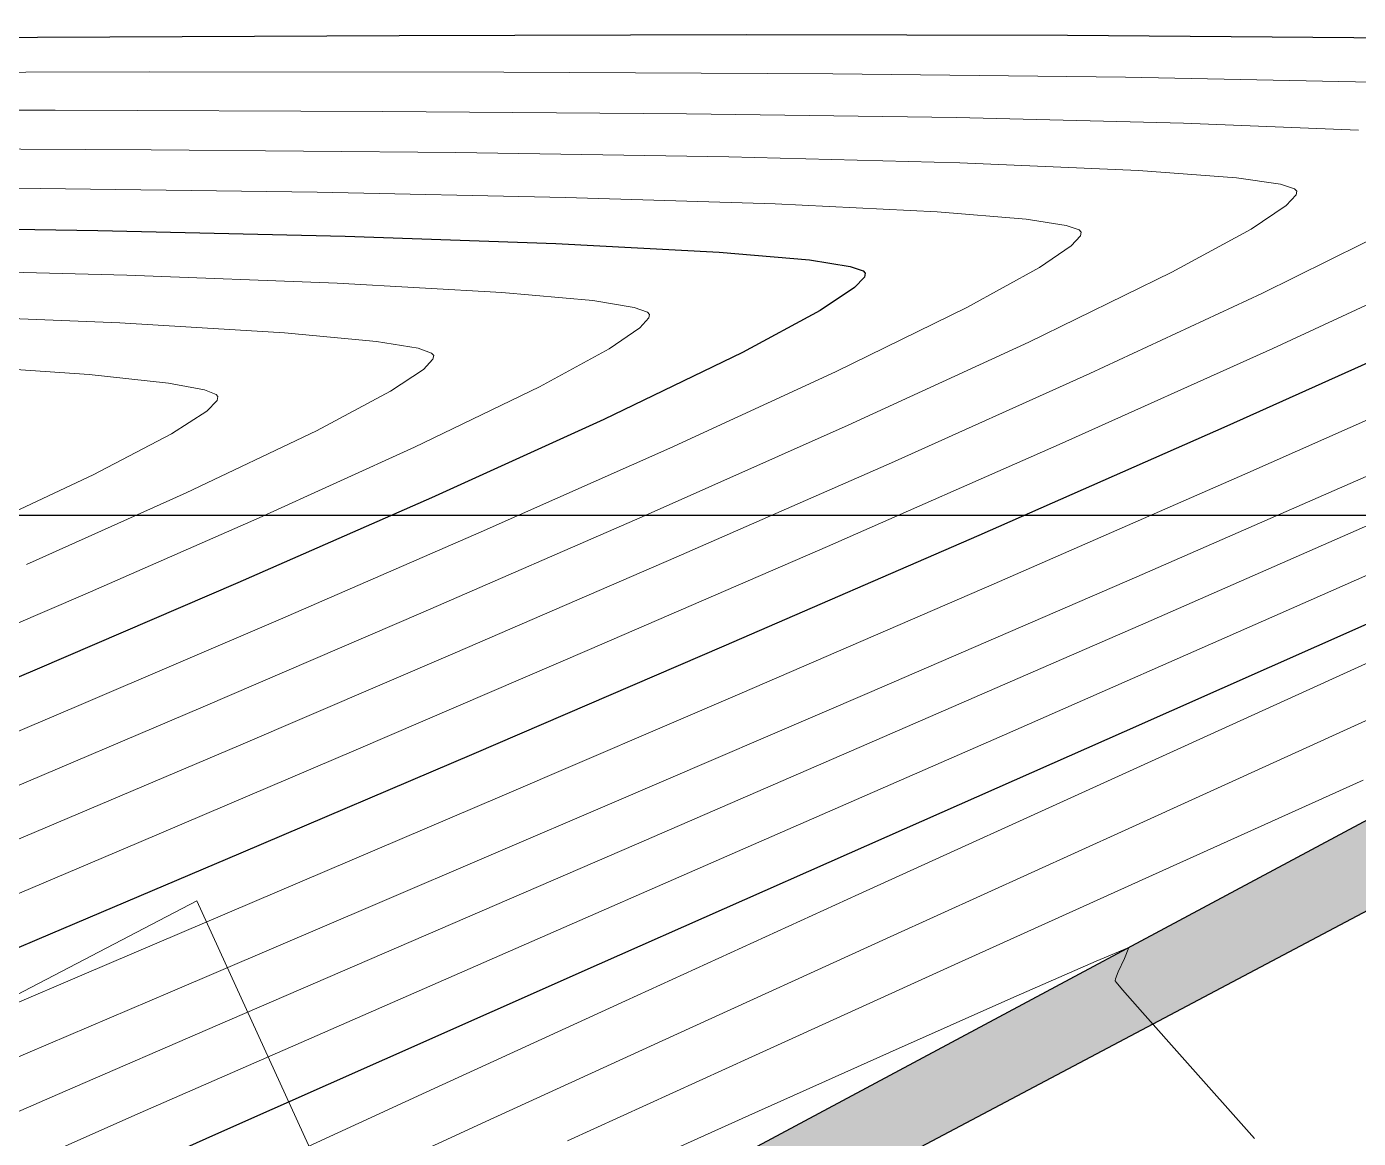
# Model space of a CAD drawing. Header units: millimetres. Extents: x 736950 to 740938, y 8500595 to 8502163.
# Drawn here: x 737787.69 to 737799.27, y 8501294.58 to 8501304.25 of the extents above; entities that cross this region are included whole.
import ezdxf

# ---------------------------------------------------------------- set-up
doc = ezdxf.new("R2010")
doc.units = ezdxf.units.MM
for name, color, linetype, lineweight in [('CONT-MJR', 80, 'Continuous', 30), ('CONT-MNR', 96, 'Continuous', 15), ('MURO PIEDRA', 252, 'Continuous', 30), ('pista', 251, 'Continuous', 5)]:
    doc.layers.add(name, color=color, linetype=linetype, lineweight=lineweight)
doc.layers.add('Cuadricula Coordenadas', color=5, linetype='Continuous')

msp = doc.modelspace()

# ---------------------------------------------------------------- hatches: boundary and pattern name
at = {"layer": 'pista'}
h = msp.add_hatch(dxfattribs=at)
h.set_pattern_fill('HONEY', color=256, scale=3, angle=9.94991650582834, style=0)
h.set_pattern_definition([(9.94991650582834, (1479841.21072825, -18.49207214638591), (0.4979252195647159, 0.4170677100899267), [0.375, -0.75]), (129.9499165058283, (1479841.21072825, -18.49207214638591), (-0.6101538418184378, 0.222682034283025), [0.3749999999999999, -0.7499999999999998]), (69.94991650582834, (1479841.21072825, -18.49207214638591), (-0.112228622253722, 0.6397497443729518), [-0.75, 0.375])])
h.paths.add_polyline_path([(737744.7999806425, 8501250.923935566), (737743.4751223363, 8501250.754223157), (737756.465848178, 8501242.026572531), (737763.5739612179, 8501242.006896213), (737770.002546867, 8501243.455222024), (737769.8468594846, 8501244.342704736), (737763.4750639071, 8501242.907173423), (737756.7405500773, 8501242.925815564)])
h.paths.add_polyline_path([(737794.2809870465, 8501256.017245878), (737809.7820272583, 8501263.709828075), (737823.391616501, 8501273.483615467), (737837.0791595323, 8501280.557800073), (737851.5530432165, 8501285.77819753), (737870.8510758049, 8501293.050216693, -0.9976846880626209), (737871.0089264096, 8501292.63424804), (737865.2748787645, 8501289.581801567, 0.7845063948290762), (737866.1540430214, 8501286.121818589), (737883.2588851704, 8501291.348365877), (737897.4188924351, 8501296.516943583), (737903.2981396064, 8501301.44146652, -0.5512150924587264), (737904.1219025984, 8501301.177325813), (737906.855912117, 8501297.98174819, 0.5618964424650519), (737910.2738656431, 8501298.536066804), (737914.22079628, 8501308.558674501), (737925.6412323939, 8501300.72656757, 0.340189525830376), (737928.7023693406, 8501300.894137181), (737936.9171069289, 8501306.117412793, -0.358727273887905), (737938.1716059428, 8501305.962964654), (737943.1732157968, 8501301.051021611, 0.3417074120720416), (737946.0555081918, 8501300.709858142), (737955.8779356404, 8501307.072689936), (737971.8320576148, 8501314.464803053), (737988.5677626224, 8501323.411181662), (738023.1375471824, 8501336.282937778), (738044.4246208373, 8501357.728329657), (738061.4456776979, 8501362.208386911), (738078.9085143938, 8501363.070318012), (738112.0997810266, 8501372.051506756), (738118.6561313582, 8501373.365123207), (738128.3493353954, 8501376.976906104), (738155.2251721952, 8501366.826195797), (738176.6167526407, 8501363.543890122), (738193.8053773039, 8501353.328603027), (738204.7313956148, 8501340.877429372), (738207.705198212, 8501335.751671141), (738214.35685511, 8501331.742925933), (738229.9282901662, 8501313.374534177), (738233.5603594936, 8501308.186787868), (738234.53883727, 8501308.358438132), (738230.6417003467, 8501313.924784988), (738214.9478837823, 8501332.43754055), (738208.3676942562, 8501336.403214611), (738205.4657963786, 8501341.405035153), (738194.387784551, 8501354.029418997), (738176.9261677533, 8501364.406946706), (738155.4549153853, 8501367.70147717), (738128.3514754312, 8501377.93815071), (738118.4090486554, 8501374.233504975), (738111.8936108743, 8501372.928085677), (738078.7671659255, 8501363.964436961), (738061.3074614278, 8501363.102660457), (738043.958527311, 8501358.536303693), (738022.6381405202, 8501337.057350922), (737988.196920163, 8501324.233464561), (737971.4304040315, 8501315.270615296), (737955.4419368334, 8501307.862588815), (737945.5806043665, 8501301.47455489, -0.3391433520832071), (737943.8038299843, 8501301.693147572), (737938.8116631231, 8501306.59581691, 0.3560082385246841), (737936.4342009705, 8501306.876887502), (737928.158540546, 8501301.61487459, -0.3502196171718997), (737926.1502499409, 8501301.468794718), (737914.5128481541, 8501309.44969617, 0.4302069892023044), (737913.4330382891, 8501309.014522241), (737909.4507249827, 8501298.90206584, -0.5704007069138802), (737907.5397775185, 8501298.566836312), (737904.9064502402, 8501301.644734057, 0.4931454261128044), (737902.7202336333, 8501302.131411942), (737896.9620044216, 8501297.308254998), (737882.9728831241, 8501292.20205278), (737866.0373022418, 8501287.027224885, -0.7384715771871906), (737865.6977918843, 8501288.787355538), (737871.5108758068, 8501291.881875956, 0.9119586051647783), (737870.5337161538, 8501293.892406015), (737851.2416702455, 8501286.62264278), (737836.7183275839, 8501281.384406622), (737822.9200107896, 8501274.252970394), (737809.3164408724, 8501264.483505804), (737793.8201376351, 8501256.79327439), (737778.9884914039, 8501246.402265295), (737769.846859484, 8501244.34270474), (737770.0025468671, 8501243.455222024), (737779.3594973255, 8501245.563292695)])
h.paths.add_polyline_path([(738260.5182952256, 8501271.251537092), (738234.538837269, 8501308.358438132), (738233.56035949, 8501308.186787868), (738259.6897886079, 8501270.86568047), (738269.3749442189, 8501234.589470252), (738274.5057655985, 8501215.583008338), (738279.7983711922, 8501189.602392923), (738280.7089290785, 8501189.641305126), (738275.382018582, 8501215.790318219), (738270.2441657205, 8501234.822827347)])
h = msp.add_hatch(dxfattribs=at)
h.set_pattern_fill('AR-CONC', color=256, scale=0.1, angle=9.94991650582834, style=0)
h.set_pattern_definition([(59.94991650582833, (1479841.21072825, -18.49207214638591), (0.7173147616177996, 0.06212513786334364), [0.07500000000000001, -0.8250000000000001]), (4.949916505828331, (1479841.21072825, -18.49207214638591), (-0.2666336227691331, 0.7169040729334506), [0.06, -0.66]), (110.4013165058283, (1479841.270504478, -18.48689504899085), (0.4506817424667108, 0.7790288530571421), [0.06374018999999999, -0.7011421119999998]), (56.13411650582835, (1479841.176170796, -18.29508031532168), (1.07978843215245, 0.02137619624183779), [0.1124999999999999, -1.237499999999998]), (106.5855165058283, (1479841.266153166, -18.29329902119935), (0.752289432321798, 1.120964142855684), [0.09561028799999993, -1.051712999999999]), (1.134116505828333, (1479841.176170796, -18.29508031532168), (0.7522885572049924, 1.12096473051034), [0.09000000000000001, -0.9900000000000001]), (30.94991650582834, (1479841.283306076, -18.32704954408109), (0.6574964912282043, -0.293425227292985), [0.07500000000000001, -0.8250000000000001]), (335.9499165058284, (1479841.283306076, -18.32704954408109), (0.1143589702920628, 0.7562849757157031), [0.06, -0.66]), (81.40131650582836, (1479841.338097435, -18.35150168277323), (0.7718558160208798, 0.4628591428967336), [0.06374019000000002, -0.701142112]), (47.44991650582834, (1479841.21072825, -18.49207214638591), (-0.04554285905854174, 0.3299879209740469), [0, -0.652, 0, -0.67, 0, -0.6625000000000001]), (17.44991650582834, (1479841.21072825, -18.49207214638591), (0.1909634295804004, 0.4339344980096552), [0, -0.3819999999999997, 0, -0.6369999999999993, 0, -0.2524999999999997]), (337.4499165058283, (1479840.991082356, -18.53060370869935), (0.5296904964497462, 0.07002209344786473), [0, -0.25, 0, -0.7799999999999999, 0, -1.035]), (327.4499165058284, (1479840.892586439, -18.5478824339807), (0.557117696670718, 0.1993664657265957), [0, -0.325, 0, -0.518, 0, -0.735])])
h.paths.add_polyline_path([(737782.5678553759, 8501269.745840656), (737780.8543125066, 8501271.613858812), (737780.5330372917, 8501271.09555076), (737782.606291577, 8501268.803305427), (737783.1693790738, 8501269.054376086), (737797.8548099722, 8501277.26939229), (737797.5964829637, 8501277.931718605)])
h.paths.add_polyline_path([(737815.5553798168, 8501306.025338823), (737790.9109348458, 8501292.828602556), (737791.1826530054, 8501292.234478343), (737815.0279814235, 8501304.864754947), (737821.8454613093, 8501291.310866907), (737797.5964829631, 8501277.931718607), (737797.8548099734, 8501277.269392287), (737823.0063921954, 8501290.897239685)])

# ---------------------------------------------------------------- linework, layer by layer
at = {"layer": 'CONT-MJR'}
for points, elevation in [([(737784.5917852506, 8501304.136345152), (737787.7819200456, 8501304.159077082)], 3635), ([(737790.9293967767, 8501304.174944596), (737793.946145373, 8501304.181557637)], 3635), ([(737793.946145373, 8501304.181557637), (737796.744095764, 8501304.17652615)], 3635), ([(737788.307734997, 8501302.476848908), (737790.4597537852, 8501302.42657261)], 3630), ([(737794.499008254, 8501302.220103363), (737794.8526836662, 8501302.163988015)], 3630), ([(737794.8526836662, 8501302.163988015), (737794.9659104195, 8501302.124372527)], 3630), ([(737794.9659104195, 8501302.124372527), (737794.9836546805, 8501302.103914818)], 3630), ([(737794.9836546805, 8501302.103914818), (737794.9770544964, 8501302.071132692)], 3630), ([(737794.9770544964, 8501302.071132692), (737794.8907041511, 8501301.97907056)], 3630), ([(737794.8907041511, 8501301.97907056), (737794.592095295, 8501301.780016912)], 3630), ([(737800.1228773389, 8501301.66916953), (737798.1291324185, 8501300.772414366)], 3635), ([(737793.9169444238, 8501301.415615046), (737792.7105676929, 8501300.832715811)], 3630), ([(737791.2087499682, 8501300.149364045), (737789.5264213054, 8501299.40959503)], 3630), ([(737799.7577308917, 8501299.233102929), (737797.2366036895, 8501298.113930153)], 3640), ([(737797.2366036895, 8501298.113930153), (737794.8435275129, 8501297.053469349)], 3640), ([(737789.5514557075, 8501297.057714678), (737787.7773185774, 8501296.303030385)], 3635), ([(737794.8435275129, 8501297.053469349), (737792.668347328, 8501296.09020329)], 3640), ([(737790.8009080989, 8501295.262614759), (737789.3310547912, 8501294.60918653)], 3640), ([(737789.3310547912, 8501294.60918653), (737788.34863237, 8501294.168401377)], 3640)]:
    msp.add_lwpolyline(points, dxfattribs=dict(at, elevation=elevation))
at = {"layer": 'CONT-MJR', "extrusion": (0.005041280381419183, -0.9999872926653198, 0), "elevation": -8497476.73508928}
msp.add_lwpolyline([(780635.8644774104, 3635.00000000001), (780639.0119941382, 3635.00000000001)], dxfattribs=at)
at = {"layer": 'CONT-MJR', "extrusion": (-0.007653505402252292, -0.9999707114986207, 0), "elevation": -8506701.917433755}
msp.add_lwpolyline([(672710.3576935746, 3635.000000000003), (672712.8488486508, 3635.000000000003)], dxfattribs=at)
at = {"layer": 'CONT-MJR', "extrusion": (-0.01692900179691392, -0.9998566941808011, 0), "elevation": -8512576.075681629}
msp.add_lwpolyline([(593774.9108963233, 3635), (593777.0073405234, 3635)], dxfattribs=at)
at = {"layer": 'CONT-MJR', "extrusion": (-0.01557430252193803, -0.9998787131952331, 0), "elevation": -8511761.919336956}
msp.add_lwpolyline([(605294.5815896473, 3630.000000000013), (605296.9671436114, 3630.000000000013)], dxfattribs=at)
at = {"layer": 'CONT-MJR', "extrusion": (-0.0343374539077369, -0.9994102957540182, 0), "elevation": -8521623.018340651}
msp.add_lwpolyline([(445442.301358855, 3630), (445444.1336265057, 3630)], dxfattribs=at)
at = {"layer": 'CONT-MJR', "extrusion": (-0.05269045598808218, -0.998610893114915, 0), "elevation": -8528367.758245833}
msp.add_lwpolyline([(288829.9205561725, 3630.00000000001), (288831.3453050307, 3630.00000000001)], dxfattribs=at)
at = {"layer": 'CONT-MJR', "extrusion": (0.08687692943282677, 0.9962190517814462, 0), "elevation": 8533256.55724515}
msp.add_lwpolyline([(3562.8851295067, 3630.000000000003), (3562.096851483453, 3630.000000000003)], dxfattribs=at)
at = {"layer": 'CONT-MJR', "extrusion": (0.4749676552498024, -0.8800032536681355, 0), "elevation": -7130744.659366113}
msp.add_lwpolyline([(4687105.014608224, 3630.000000000006), (4687104.247394159, 3630.000000000006)], dxfattribs=at)
at = {"layer": 'CONT-MJR', "extrusion": (0.4141582051863887, -0.91020491158683, 0), "elevation": -7432362.868006821}
msp.add_lwpolyline([(4192426.043518804, 3630), (4192424.393541195, 3630)], dxfattribs=at)
at = {"layer": 'CONT-MJR', "extrusion": (0.4031274218807873, -0.9151438584876969, 0), "elevation": -7482486.533366098}
msp.add_lwpolyline([(4102298.889695794, 3635), (4102296.53137162, 3635)], dxfattribs=at)
at = {"layer": 'CONT-MJR', "extrusion": (0.3983499989680872, -0.9172334917141465, 0), "elevation": -7503775.895317964}
msp.add_lwpolyline([(4063223.949790846, 3635.000000000013), (4063221.531131249, 3635.000000000013)], dxfattribs=at)
at = {"layer": 'CONT-MJR', "extrusion": (0.3952716171151223, -0.918564286646937, 0), "elevation": -7517362.768547539}
msp.add_lwpolyline([(4038029.475243231, 3630.000000000003), (4038027.57237201, 3630.000000000003)], dxfattribs=at)
at = {"layer": 'CONT-MJR', "extrusion": (0.395027979228861, -0.9186690892951404, 0), "elevation": -7518431.304803264}
msp.add_lwpolyline([(4036039.223441416, 3635), (4036036.856371428, 3635)], dxfattribs=at)
at = {"layer": 'CONT-MJR', "extrusion": (0.3905022160789324, -0.920601987417713, 0), "elevation": -7538204.677169732}
msp.add_lwpolyline([(3998984.86047118, 3630.000000000009), (3998983.015417189, 3630.000000000009)], dxfattribs=at)
at = {"layer": 'CONT-MJR', "extrusion": (0.3927641182126707, -0.919639248534241, 0), "elevation": -7528349.175119061}
msp.add_lwpolyline([(4017506.874731956, 3635.00000000001), (4017504.67121442, 3635.00000000001)], dxfattribs=at)
at = {"layer": 'CONT-MJR', "extrusion": (0.3912649720998714, -0.9202780675468077, 0), "elevation": -7534886.019287442}
msp.add_lwpolyline([(4005229.370788318, 3635), (4005227.830338929, 3635)], dxfattribs=at)
at = {"layer": 'CONT-MJR', "extrusion": (0.4051634271339127, -0.9142442766094315, 0), "elevation": -7473334.688208625}
msp.add_lwpolyline([(4118936.983347845, 3640.000000000013), (4118934.940743614, 3640.000000000013)], dxfattribs=at)
at = {"layer": 'CONT-MNR', "extrusion": (0.00206088463031967, -0.9999978763750155, 0), "elevation": -8499765.30523232}
msp.add_lwpolyline([(755304.1716500676, 3634.000000000013), (755307.3928462894, 3634.000000000013)], dxfattribs=at)
at = {"layer": 'CONT-MNR', "extrusion": (-0.00098491035287826, -0.9999995149756807, 0), "elevation": -8502026.388757559}
msp.add_lwpolyline([(729415.3731512241, 3634.00000000001), (729418.4593855662, 3634.00000000001)], dxfattribs=at)
at = {"layer": 'CONT-MNR', "extrusion": (-0.005047163651803965, -0.9999872629884202, 0), "elevation": -8504919.328224609}
msp.add_lwpolyline([(694874.9703462092, 3634), (694877.8318294683, 3634)], dxfattribs=at)
at = {"layer": 'CONT-MNR', "extrusion": (-0.01082443393816768, -0.9999414140988053, 0), "elevation": -8508791.992286032}
msp.add_lwpolyline([(645729.674698229, 3634.000000000013), (645732.221678731, 3634.000000000013)], dxfattribs=at)
at = {"layer": 'CONT-MNR'}
for points, elevation in [([(737797.2476887028, 8501303.811263766), (737799.3900749648, 8501303.768842358)], 3634), ([(737793.4273812245, 8501303.49196116), (737795.7773405563, 8501303.45866491)], 3633), ([(737797.7535064451, 8501303.411775734), (737799.2734660619, 8501303.350078093)], 3633), ([(737785.9329993151, 8501303.192549897), (737788.770967446, 8501303.179520253)], 3632), ([(737797.360253569, 8501302.99884783), (737798.2137777662, 8501302.934899438)], 3632), ([(737785.2220171856, 8501302.860984318), (737787.804789992, 8501302.84082599)], 3631), ([(737787.804789992, 8501302.84082599), (737790.2159694612, 8501302.808750454)], 3631), ([(737798.5968413758, 8501302.880216066), (737798.7190035755, 8501302.840458257)], 3632), ([(737798.7190035755, 8501302.840458257), (737798.7379616708, 8501302.819568438)], 3632), ([(737798.7379616708, 8501302.819568438), (737798.7312875142, 8501302.786536586)], 3632), ([(737792.37449392, 8501302.76453277), (737794.199301694, 8501302.707947988)], 3631), ([(737798.7312875142, 8501302.786536586), (737798.643982731, 8501302.693113444)], 3632), ([(737795.6093311108, 8501302.638771165), (737796.3842407817, 8501302.57421228)], 3631), ([(737796.3842407817, 8501302.57421228), (737796.7322032261, 8501302.520340696)], 3631), ([(737796.7322032261, 8501302.520340696), (737796.8433937364, 8501302.481802927)], 3631), ([(737796.8608081758, 8501302.461741628), (737796.8549296866, 8501302.430346768)], 3631), ([(737796.7753313947, 8501302.342700632), (737796.4980089259, 8501302.153600689)], 3631), ([(737796.8549296866, 8501302.430346768), (737796.7753313947, 8501302.342700632)], 3631), ([(737786.4249432209, 8501302.142003868), (737788.559206084, 8501302.087058753)], 3629), ([(737797.6510051794, 8501302.113520902), (737796.4059013601, 8501301.505160514)], 3632), ([(737790.3893892718, 8501302.01866901), (737791.820596825, 8501301.938160235)], 3629), ([(737791.820596825, 8501301.938160235), (737792.6145303246, 8501301.865918322)], 3629), ([(737792.6145303246, 8501301.865918322), (737792.9733264241, 8501301.807611931)], 3629), ([(737792.9733264241, 8501301.807611931), (737793.0884439149, 8501301.766935812)], 3629), ([(737786.6790637583, 8501301.744481836), (737788.4979988193, 8501301.67209043)], 3628), ([(737788.4979988193, 8501301.67209043), (737789.9314201989, 8501301.587056344)], 3628), ([(737793.1008449965, 8501301.71526118), (737793.0236357027, 8501301.630047968)], 3629), ([(737793.106501185, 8501301.74608801), (737793.1008449965, 8501301.71526118)], 3629), ([(737791.0942570152, 8501301.45114863), (737791.2110095745, 8501301.409477888)], 3628), ([(737792.7555006791, 8501301.448044254), (737792.1484340178, 8501301.117431303)], 3629), ([(737798.530796023, 8501301.450427812), (737796.6699431196, 8501300.613569578)], 3634), ([(737791.2230446873, 8501301.356202366), (737791.139840696, 8501301.267245786)], 3628), ([(737791.22934769, 8501301.388261199), (737791.2230446873, 8501301.356202366)], 3628), ([(737794.7251759829, 8501301.247132499), (737793.2848610192, 8501300.583343854)], 3631), ([(737800.373660331, 8501301.28220013), (737798.2872089135, 8501300.355951143)], 3636), ([(737788.9218939905, 8501301.147850864), (737789.2350347062, 8501301.089828884)], 3627), ([(737789.2350347062, 8501301.089828884), (737789.3360865681, 8501301.05034604)], 3627), ([(737792.1484340178, 8501301.117431303), (737791.0630601572, 8501300.591120707)], 3629), ([(737789.3451439578, 8501300.99702642), (737789.2551491531, 8501300.904029444)], 3627), ([(737794.8345267114, 8501300.781595606), (737793.0429908974, 8501299.984091096)], 3632), ([(737788.9480924322, 8501300.705625648), (737788.2669760544, 8501300.349448973)], 3627), ([(737796.6699431196, 8501300.613569578), (737794.6554596059, 8501299.726980925)], 3634), ([(737799.6650330555, 8501300.479051642), (737797.3459528947, 8501299.463760233)], 3637), ([(737795.2106805441, 8501300.45506615), (737793.339925355, 8501299.632566249)], 3633), ([(737798.2872089135, 8501300.355951143), (737796.1043574233, 8501299.401257673)], 3636), ([(737789.0756951856, 8501300.192611462), (737787.6877844009, 8501299.570255745)], 3628), ([(737789.7114728979, 8501299.97587728), (737788.1971823295, 8501299.310992517)], 3629), ([(737793.0429908974, 8501299.984091096), (737791.1374035819, 8501299.153911907)], 3632), ([(737793.339925355, 8501299.632566249), (737791.4167455988, 8501298.799889794)], 3633), ([(737791.1374035819, 8501299.153911907), (737789.2238744295, 8501298.332322955)], 3632), ([(737793.9140584512, 8501298.453431211), (737791.805264588, 8501297.547783244)], 3636), ([(737789.2238744295, 8501298.332322955), (737787.4085131047, 8501297.560589159)], 3632), ([(737795.1517881763, 8501298.072958544), (737792.9939923538, 8501297.137304937)], 3638), ([(737790.5547273216, 8501297.957679255), (737788.6630418381, 8501297.151499689)], 3634), ([(737799.315680241, 8501297.693619985), (737797.5734889032, 8501296.907887708)], 3643), ([(737791.805264588, 8501297.547783244), (737789.8669284245, 8501296.719625266)], 3636), ([(737792.7787410646, 8501297.491768226), (737790.7195752468, 8501296.610376623)], 3637), ([(737793.9195960332, 8501297.091492148), (737791.8509137398, 8501296.186922872)], 3639), ([(737797.2764145965, 8501296.23722294), (737796.9925425528, 8501296.118491156)], 3644), ([(737797.2402918909, 8501296.14047253), (737797.2764145965, 8501296.23722294)], 3644), ([(737795.7621486308, 8501296.0880553), (737793.9969444937, 8501295.286103189)], 3643), ([(737796.9925425528, 8501296.118491156), (737796.2504877474, 8501295.792512063)], 3644), ([(737797.1584769408, 8501295.946578404), (737797.1604903969, 8501295.965012316)], 3644), ([(737797.1604903969, 8501295.965012316), (737797.1840341293, 8501296.025716595)], 3644), ([(737797.166226698, 8501295.935064396), (737797.1584769408, 8501295.946578404)], 3644), ([(737797.3958655127, 8501295.669975923), (737797.2222064784, 8501295.868112326)], 3644), ([(737796.2504877474, 8501295.792512063), (737795.1951330032, 8501295.323302038)], 3644), ([(737789.3479068885, 8501295.561536867), (737788.0219912529, 8501294.98764906)], 3638), ([(737793.9969444937, 8501295.286103189), (737792.3931615631, 8501294.554011809)], 3643), ([(737795.1951330032, 8501295.323302038), (737793.9713611434, 8501294.77487746)], 3644), ([(737788.0219912529, 8501294.98764906), (737787.1357430194, 8501294.60057651)], 3638), ([(737791.6830987032, 8501294.721618721), (737790.3818278435, 8501294.122241164)], 3642)]:
    msp.add_lwpolyline(points, dxfattribs=dict(at, elevation=elevation))
at = {"layer": 'CONT-MNR', "extrusion": (6.358827910005194e-05, -0.9999999979782654, 0), "elevation": -8501256.59078449}
msp.add_lwpolyline([(738325.5406403512, 3633.00000000001), (738328.5175030467, 3633.00000000001)], dxfattribs=at)
at = {"layer": 'CONT-MNR', "extrusion": (-0.003423124149692369, -0.9999941410933646, 0), "elevation": -8503779.253993586}
msp.add_lwpolyline([(708682.5957107102, 3633.000000000013), (708685.4460351423, 3633.000000000013)], dxfattribs=at)
at = {"layer": 'CONT-MNR', "extrusion": (-0.007919543290337174, -0.9999686399253092, 0), "elevation": -8506879.877436161}
msp.add_lwpolyline([(670441.2076725733, 3633.000000000013), (670443.849095355, 3633.000000000013)], dxfattribs=at)
at = {"layer": 'CONT-MNR', "extrusion": (-0.02372067218427745, -0.9997186252696938, 0), "elevation": -8516412.418470224}
msp.add_lwpolyline([(535931.547770632, 3633.000000000011), (535933.5244927204, 3633.000000000011)], dxfattribs=at)
at = {"layer": 'CONT-MNR', "extrusion": (-0.009443227432867352, -0.9999554117337689, 0), "elevation": -8507891.228312444}
msp.add_lwpolyline([(657476.1348453361, 3632), (657478.7866290022, 3632)], dxfattribs=at)
at = {"layer": 'CONT-MNR', "extrusion": (-0.0159517770292229, -0.9998727623100901, 0), "elevation": -8511990.552572176}
msp.add_lwpolyline([(602086.6553785473, 3632), (602089.0310876147, 3632)], dxfattribs=at)
at = {"layer": 'CONT-MNR', "extrusion": (-0.02567140745437724, -0.9996704351131483, 0), "elevation": -8517441.590789158}
msp.add_lwpolyline([(519310.2309111458, 3632.000000000003), (519312.2407657335, 3632.000000000003)], dxfattribs=at)
at = {"layer": 'CONT-MNR', "extrusion": (-0.0425483797214006, -0.9990944076427831, 0), "elevation": -8524996.36606721}
msp.add_lwpolyline([(375410.9940519137, 3632.000000000013), (375412.5484812898, 3632.000000000013)], dxfattribs=at)
at = {"layer": 'CONT-MNR', "extrusion": (-0.141320048531084, -0.9899639609011898, 0), "elevation": -8520249.205631193}
msp.add_lwpolyline([(-471010.901280176, 3632.000000000013), (-471010.5143331512, 3632.000000000013)], dxfattribs=at)
at = {"layer": 'CONT-MNR', "extrusion": (-0.02048084816130988, -0.9997902454308072, 0), "elevation": -8514630.191030411}
msp.add_lwpolyline([(563521.5691012214, 3631.000000000013), (563523.7280785358, 3631.000000000013)], dxfattribs=at)
at = {"layer": 'CONT-MNR', "extrusion": (-0.04900161644146558, -0.9987986992312934, 0), "elevation": -8527243.194836847}
msp.add_lwpolyline([(320330.3120152655, 3631.00000000001), (320331.7237405892, 3631.00000000001)], dxfattribs=at)
at = {"layer": 'CONT-MNR', "extrusion": (0.5575499260370541, -0.830143409283044, 0), "elevation": -6645940.821625509}
msp.add_lwpolyline([(5352379.369444239, 3632), (5352379.004308307, 3632)], dxfattribs=at)
at = {"layer": 'CONT-MNR', "extrusion": (0.7551675537756556, 0.6555318190023215, 0), "elevation": 6130034.517194274}
msp.add_lwpolyline([(5936258.492285962, 3631), (5936258.4657206, 3631)], dxfattribs=at)
at = {"layer": 'CONT-MNR', "extrusion": (0.4785798676255273, -0.8780440252649824, 0), "elevation": -7111422.425597116}
msp.add_lwpolyline([(4716371.645133926, 3632.00000000001), (4716370.85945309, 3632.00000000001)], dxfattribs=at)
at = {"layer": 'CONT-MNR', "extrusion": (0.4436565530549954, -0.8961968884856497, 0), "elevation": -7291511.226217945}
msp.add_lwpolyline([(4432872.277196555, 3633), (4432870.970276622, 3633)], dxfattribs=at)
at = {"layer": 'CONT-MNR', "extrusion": (0.4814502470093898, -0.8764734221039435, 0), "elevation": -7095953.084696961}
msp.add_lwpolyline([(4739613.043178696, 3631.000000000003), (4739612.322269709, 3631.000000000003)], dxfattribs=at)
at = {"layer": 'CONT-MNR', "extrusion": (0.4217545885682983, -0.9067100236688604, 0), "elevation": -7397045.323531348}
msp.add_lwpolyline([(4254433.994426094, 3634.000000000003), (4254432.218841169, 3634.000000000003)], dxfattribs=at)
at = {"layer": 'CONT-MNR', "extrusion": (-0.03734164221801267, -0.9993025576653258, 0), "elevation": -8522923.155493805}
msp.add_lwpolyline([(419821.4133086634, 3629.000000000006), (419823.2447691895, 3629.000000000006)], dxfattribs=at)
at = {"layer": 'CONT-MNR', "extrusion": (0.4221397548377995, -0.9065307647209125, 0), "elevation": -7395237.688198774}
msp.add_lwpolyline([(4257574.489803813, 3633.000000000006), (4257572.840886691, 3633.000000000006)], dxfattribs=at)
at = {"layer": 'CONT-MNR', "extrusion": (0.7558833106291836, 0.6547063622054282, 0), "elevation": 6123541.836093447}
msp.add_lwpolyline([(5942954.295253752, 3629.00000000001), (5942954.267673036, 3629.00000000001)], dxfattribs=at)
at = {"layer": 'CONT-MNR', "extrusion": (0.4402109732804057, -0.8978943696245779, 0), "elevation": -7308485.190231811}
msp.add_lwpolyline([(4404829.096547744, 3631.00000000001), (4404827.825824356, 3631.00000000001)], dxfattribs=at)
at = {"layer": 'CONT-MNR', "extrusion": (-0.09407439471614237, -0.9955651702720377, 0), "elevation": -8533006.903277716}
msp.add_lwpolyline([(-65236.84240236052, 3628.000000000003), (-65236.0389508066, 3628.000000000003)], dxfattribs=at)
at = {"layer": 'CONT-MNR', "extrusion": (-0.5616175100350953, 0.8273969859879716, 0), "elevation": 6619593.864820774}
msp.add_lwpolyline([(-5384927.577563969, 3629), (-5384927.253493388, 3629)], dxfattribs=at)
at = {"layer": 'CONT-MNR', "extrusion": (-0.1639549395002707, -0.9864678290818525, 0), "elevation": -8507224.881107755}
msp.add_lwpolyline([(-666023.5539562827, 3628.000000000013), (-666023.1860289951, 3628.000000000013)], dxfattribs=at)
at = {"layer": 'CONT-MNR', "extrusion": (0.7565652077813592, 0.6539182566458509, 0), "elevation": 6117343.357763417}
msp.add_lwpolyline([(5949333.724801588, 3628), (5949333.696758154, 3628)], dxfattribs=at)
at = {"layer": 'CONT-MNR', "extrusion": (-0.4182550827573362, 0.9083296129421599, 0), "elevation": 7413396.808878716}
msp.add_lwpolyline([(-4225874.888388477, 3632.000000000003), (-4225873.158427651, 3632.000000000003)], dxfattribs=at)
at = {"layer": 'CONT-MNR', "extrusion": (-0.0688999267459843, -0.997623576352523, 0), "elevation": -8531932.083885131}
msp.add_lwpolyline([(150294.6643122568, 3627.00000000001), (150295.9034266199, 3627.00000000001)], dxfattribs=at)
at = {"layer": 'CONT-MNR', "extrusion": (-0.1068848120916949, -0.9942714101009458, 0), "elevation": -8531459.11024644}
msp.add_lwpolyline([(-175098.2375928905, 3627), (-175097.5439945551, 3627)], dxfattribs=at)
at = {"layer": 'CONT-MNR', "extrusion": (0.5525821792377738, -0.8334584183922032, 0), "elevation": -6677790.872598817}
msp.add_lwpolyline([(5312585.81712693, 3628), (5312585.473266922, 3628)], dxfattribs=at)
at = {"layer": 'CONT-MNR', "extrusion": (0.4100940934758088, -0.9120432196427176, 0), "elevation": -7450987.980093807}
msp.add_lwpolyline([(4159236.117475062, 3633.000000000006), (4159234.222871899, 3633.000000000006)], dxfattribs=at)
at = {"layer": 'CONT-MNR', "extrusion": (0.4712218960953496, -0.882014696385669, 0), "elevation": -7150609.283731304}
msp.add_lwpolyline([(4656741.588315425, 3628.000000000009), (4656740.859365794, 3628.000000000009)], dxfattribs=at)
at = {"layer": 'CONT-MNR', "extrusion": (0.7774611202141226, 0.6289310030165485, 0), "elevation": 5920334.320255673}
msp.add_lwpolyline([(6145412.450719694, 3627), (6145412.42510858, 3627)], dxfattribs=at)
at = {"layer": 'CONT-MNR', "extrusion": (0.9784494190209748, -0.2064866446468558, 0), "elevation": -1033515.561892985}
msp.add_lwpolyline([(8470436.7019417, 3627), (8470436.667797916, 3627)], dxfattribs=at)
at = {"layer": 'CONT-MNR', "extrusion": (-0.5427113603547453, 0.8399192695383897, 0), "elevation": 6739999.835121352}
msp.add_lwpolyline([(-5233435.990668997, 3627.000000000011), (-5233435.625090144, 3627.000000000011)], dxfattribs=at)
at = {"layer": 'CONT-MNR', "extrusion": (0.4304761201928137, -0.9026019665077971, 0), "elevation": -7355689.692898326}
msp.add_lwpolyline([(4325537.85114183, 3628.000000000013), (4325536.594100252, 3628.000000000013)], dxfattribs=at)
at = {"layer": 'CONT-MNR', "extrusion": (0.4142971100917944, -0.910141694775922, 0), "elevation": -7431723.422524765}
msp.add_lwpolyline([(4193558.675447072, 3629), (4193557.190417579, 3629)], dxfattribs=at)
at = {"layer": 'CONT-MNR', "extrusion": (0.4064534635235706, -0.9136714847195864, 0), "elevation": -7467517.290035076}
msp.add_lwpolyline([(4129483.752550172, 3631.00000000001), (4129481.95503784, 3631.00000000001)], dxfattribs=at)
at = {"layer": 'CONT-MNR', "extrusion": (0.4238996792599055, -0.9057091486362215, 0), "elevation": -7386957.29206737}
msp.add_lwpolyline([(4271920.074580216, 3627), (4271918.769481083, 3627)], dxfattribs=at)
at = {"layer": 'CONT-MNR', "extrusion": (0.4039687311979674, -0.9147727937659189, 0), "elevation": -7478709.605441338}
msp.add_lwpolyline([(4109179.767294137, 3639.000000000003), (4109177.107532355, 3639.000000000003)], dxfattribs=at)
at = {"layer": 'CONT-MNR', "extrusion": (0.4015497151118883, -0.9158372269642469, 0), "elevation": -7489543.81380833}
msp.add_lwpolyline([(4089399.082540169, 3638), (4089396.56413676, 3638)], dxfattribs=at)
at = {"layer": 'CONT-MNR', "extrusion": (0.398838297273568, -0.9170212716332817, 0), "elevation": -7501613.239046868}
msp.add_lwpolyline([(4067214.588107274, 3631), (4067212.682984871, 3631)], dxfattribs=at)
at = {"layer": 'CONT-MNR', "extrusion": (0.3978653866541672, -0.9174438043294696, 0), "elevation": -7505921.807400647}
msp.add_lwpolyline([(4059258.038457043, 3634.000000000003), (4059255.781280666, 3634.000000000003)], dxfattribs=at)
at = {"layer": 'CONT-MNR', "extrusion": (0.3976002944269625, -0.9175587206667445, 0), "elevation": -7507093.017994423}
msp.add_lwpolyline([(4057091.558666708, 3637.000000000003), (4057089.022671005, 3637.000000000003)], dxfattribs=at)
at = {"layer": 'CONT-MNR', "extrusion": (0.3971476998681416, -0.9177547082360539, 0), "elevation": -7509093.525811354}
msp.add_lwpolyline([(4053387.351592141, 3636.000000000006), (4053384.965007847, 3636.000000000006)], dxfattribs=at)
at = {"layer": 'CONT-MNR', "extrusion": (0.3943556255088791, -0.9189579101512216, 0), "elevation": -7521385.322406799}
msp.add_lwpolyline([(4030531.50724157, 3629), (4030529.794993632, 3629)], dxfattribs=at)
at = {"layer": 'CONT-MNR', "extrusion": (0.3937360081542, -0.9192235614271405, 0), "elevation": -7524099.980629833}
msp.add_lwpolyline([(4025461.424279504, 3631), (4025459.515689411, 3631)], dxfattribs=at)
at = {"layer": 'CONT-MNR', "extrusion": (0.4023512108455053, -0.9154853920905324, 0), "elevation": -7485961.021206189}
msp.add_lwpolyline([(4095951.83718878, 3639.000000000003), (4095949.218743259, 3639.000000000003)], dxfattribs=at)
at = {"layer": 'CONT-MNR', "extrusion": (0.399363314987122, -0.9167927479220683, 0), "elevation": -7499280.103612709}
msp.add_lwpolyline([(4071514.30370654, 3638.000000000013), (4071511.824721823, 3638.000000000013)], dxfattribs=at)
at = {"layer": 'CONT-MNR', "extrusion": (0.3937289566464078, -0.9192265818056673, 0), "elevation": -7524129.991993397}
msp.add_lwpolyline([(4025404.988720585, 3633), (4025402.937829426, 3633)], dxfattribs=at)
at = {"layer": 'CONT-MNR', "extrusion": (0.3944134693204113, -0.9189330852780505, 0), "elevation": -7521129.428796358}
msp.add_lwpolyline([(4031008.780933944, 3634.000000000006), (4031006.571959387, 3634.000000000006)], dxfattribs=at)
at = {"layer": 'CONT-MNR', "extrusion": (0.4142173647111132, -0.910177990709389, 0), "elevation": -7432085.678958028}
msp.add_lwpolyline([(4192914.542604097, 3641.000000000006), (4192911.901281429, 3641.000000000006)], dxfattribs=at)
at = {"layer": 'CONT-MNR', "extrusion": (0.3951509506411907, -0.9186162017988597, 0), "elevation": -7517890.094354565}
msp.add_lwpolyline([(4037046.624440152, 3637), (4037044.185677527, 3637)], dxfattribs=at)
at = {"layer": 'CONT-MNR', "extrusion": (0.3902659300235816, -0.9207021797860746, 0), "elevation": -7539230.338925591}
msp.add_lwpolyline([(3997050.253323367, 3631.000000000013), (3997048.445479915, 3631.000000000013)], dxfattribs=at)
at = {"layer": 'CONT-MNR', "extrusion": (0.4134071708634778, -0.9105462706961439, 0), "elevation": -7435813.844073541}
msp.add_lwpolyline([(4186298.109358733, 3642.000000000003), (4186295.777520801, 3642.000000000003)], dxfattribs=at)
at = {"layer": 'CONT-MNR', "extrusion": (0.4012555323020071, -0.915966155377497, 0), "elevation": -7490856.520679276}
msp.add_lwpolyline([(4086989.234159876, 3639.000000000013), (4086986.74969746, 3639.000000000013)], dxfattribs=at)
at = {"layer": 'CONT-MNR', "extrusion": (0.3912588961519969, -0.9202806507701448, 0), "elevation": -7534913.331139941}
msp.add_lwpolyline([(4005181.898554682, 3633.000000000013), (4005179.989444747, 3633.000000000013)], dxfattribs=at)
at = {"layer": 'CONT-MNR', "extrusion": (0.4148242958808392, -0.9099015350833111, 0), "elevation": -7429287.655263388}
msp.add_lwpolyline([(4197867.635673054, 3641), (4197865.155963394, 3641)], dxfattribs=at)
at = {"layer": 'CONT-MNR', "extrusion": (0.3897771196466657, -0.9209092229964628, 0), "elevation": -7541350.247066408}
msp.add_lwpolyline([(3993046.719825645, 3633), (3993045.04948778, 3633)], dxfattribs=at)
at = {"layer": 'CONT-MNR', "extrusion": (0.4141860023970378, -0.9101922628864526, 0), "elevation": -7432229.698692376}
msp.add_lwpolyline([(4192655.669916037, 3642.000000000009), (4192653.423179609, 3642.000000000009)], dxfattribs=at)
at = {"layer": 'CONT-MNR', "extrusion": (0.3906521670171669, -0.9205383666120558, 0), "elevation": -7537551.453907259}
msp.add_lwpolyline([(4000212.92547165, 3634.000000000003), (4000211.12631848, 3634.000000000003)], dxfattribs=at)
at = {"layer": 'CONT-MNR', "extrusion": (-0.3968639278992379, 0.9178774551825472, 0), "elevation": 7510345.55656779}
msp.add_lwpolyline([(-4051061.729926599, 3638.000000000007), (-4051059.592724712, 3638.000000000007)], dxfattribs=at)
at = {"layer": 'CONT-MNR', "extrusion": (0.4123417874706909, -0.9110292258239994, 0), "elevation": -7440705.170248954}
msp.add_lwpolyline([(4177595.115007898, 3643.00000000001), (4177593.126772812, 3643.00000000001)], dxfattribs=at)
at = {"layer": 'CONT-MNR', "extrusion": (0.391981931907667, -0.9199729153936724, 0), "elevation": -7531762.430399819}
msp.add_lwpolyline([(4011101.406705079, 3636), (4011099.581731924, 3636)], dxfattribs=at)
at = {"layer": 'CONT-MNR', "extrusion": (0.4155617329015034, -0.9095649763199436, 0), "elevation": -7425882.392064847}
msp.add_lwpolyline([(4203886.01552443, 3641.000000000003), (4203883.781111059, 3641.000000000003)], dxfattribs=at)
at = {"layer": 'CONT-MNR', "extrusion": (0.3926406323710526, -0.919691977681256, 0), "elevation": -7528887.677760715}
msp.add_lwpolyline([(4016494.683073198, 3637.000000000003), (4016492.743769716, 3637.000000000003)], dxfattribs=at)
at = {"layer": 'CONT-MNR', "extrusion": (0.4151073023475785, -0.9097724592103875, 0), "elevation": -7427981.092562052}
msp.add_lwpolyline([(4200175.937929915, 3642.000000000013), (4200173.869422081, 3642.000000000013)], dxfattribs=at)
at = {"layer": 'CONT-MNR', "extrusion": (0.3965448351713293, -0.9180153559167424, 0), "elevation": -7511753.315320793}
msp.add_lwpolyline([(4048448.63282609, 3638.000000000003), (4048446.798002713, 3638.000000000003)], dxfattribs=at)
at = {"layer": 'CONT-MNR', "extrusion": (0.4005877059398437, -0.9162584187061276, 0), "elevation": -7493833.856163741}
msp.add_lwpolyline([(4081522.731687067, 3639.00000000001), (4081520.79321096, 3639.00000000001)], dxfattribs=at)
at = {"layer": 'CONT-MNR', "extrusion": (0.8979057135457904, -0.4401878344318763, 0), "elevation": -3079694.780442267}
msp.add_lwpolyline([(7958131.61872498, 3644.000000000006), (7958131.746528968, 3644.000000000006)], dxfattribs=at)
at = {"layer": 'CONT-MNR', "extrusion": (0.3921676696802325, -0.9198937541137977, 0), "elevation": -7530952.42179286}
msp.add_lwpolyline([(4012620.189258436, 3636), (4012618.742827274, 3636)], dxfattribs=at)
at = {"layer": 'CONT-MNR', "extrusion": (0.3928624130880844, -0.919597262056933, 0), "elevation": -7527918.844857589}
msp.add_lwpolyline([(4018308.287119104, 3637.00000000001), (4018306.750060416, 3637.00000000001)], dxfattribs=at)
at = {"layer": 'CONT-MNR', "extrusion": (0.7671698854474043, 0.6414439701662311, 0), "elevation": 6019120.78364331}
msp.add_lwpolyline([(6048682.597904493, 3644.00000000001), (6048682.685175995, 3644.00000000001)], dxfattribs=at)
at = {"layer": 'CONT-MNR', "extrusion": (0.4165770809715494, -0.9091003990809943, 0), "elevation": -7421183.766954322}
msp.add_lwpolyline([(4212172.793578285, 3641.000000000004), (4212170.888143734, 3641.000000000004)], dxfattribs=at)
at = {"layer": 'CONT-MNR', "extrusion": (0.7474971909797024, 0.6642649693288474, 0), "elevation": 6198614.388393635}
msp.add_lwpolyline([(5864601.116369654, 3644.000000000013), (5864601.668459404, 3644.000000000013)], dxfattribs=at)
at = {"layer": 'CONT-MNR', "extrusion": (0.4014396127633445, -0.915885493554962, 0), "elevation": -7490034.980888714}
msp.add_lwpolyline([(4088487.964304511, 3639.000000000013), (4088486.437834479, 3639.000000000013)], dxfattribs=at)
at = {"layer": 'CONT-MNR', "extrusion": (-0.4163564258180924, 0.9092014774954909, 0), "elevation": 7422205.413347078}
msp.add_lwpolyline([(-4210371.770629852, 3642.000000000013), (-4210369.973476617, 3642.000000000013)], dxfattribs=at)
at = {"layer": 'CONT-MNR', "extrusion": (0.7471522837640736, 0.66465289051213, 0), "elevation": 6201657.749137281}
msp.add_lwpolyline([(5861381.838230054, 3644.000000000003), (5861382.750912134, 3644.000000000003)], dxfattribs=at)
at = {"layer": 'CONT-MNR', "extrusion": (0.4182242623708048, -0.908343804054608, 0), "elevation": -7413536.453574072}
msp.add_lwpolyline([(4225615.85397446, 3641.000000000006), (4225614.361199236, 3641.000000000006)], dxfattribs=at)
at = {"layer": 'CONT-MNR', "extrusion": (0.4045198463209069, -0.9145292198352712, 0), "elevation": -7476232.336731014}
msp.add_lwpolyline([(4113671.767959908, 3639), (4113670.746163782, 3639)], dxfattribs=at)
at = {"layer": 'CONT-MNR', "extrusion": (0.4117828439438031, -0.9112820032424395, 0), "elevation": -7443266.03283313}
msp.add_lwpolyline([(4173025.707805811, 3644), (4173024.339067981, 3644)], dxfattribs=at)
at = {"layer": 'Cuadricula Coordenadas', "color": 8}
msp.add_line((736950.2264744169, 8501300), (738552.8979275209, 8501300), dxfattribs=at)
at = {"layer": 'MURO PIEDRA'}
msp.add_lwpolyline([(737797.854809973, 8501277.269392287), (737823.0063921952, 8501290.897239685), (737815.5553798163, 8501306.025338823), (737790.9109348458, 8501292.828602556), (737791.1826530054, 8501292.234478343), (737815.0279814239, 8501304.864754947), (737821.8454613088, 8501291.310866907), (737797.5964829633, 8501277.931718607)], close=True, dxfattribs=at)
msp.add_lwpolyline([(737797.854809973, 8501277.269392287), (737823.0063921952, 8501290.897239685), (737815.5553798163, 8501306.025338823), (737790.9109348458, 8501292.828602556), (737791.1826530054, 8501292.234478343), (737815.0279814239, 8501304.864754947), (737821.8454613088, 8501291.310866907), (737797.5964829633, 8501277.931718607)], close=True, dxfattribs=at)
at = {"layer": 'pista'}
msp.add_lwpolyline([(737780.9448072532, 8501288.31570484), (737779.0201496673, 8501291.342647737), (737789.1670318737, 8501296.641726362), (737790.9109348458, 8501292.828602556)], dxfattribs=at)

doc.saveas('drawing.dxf')
